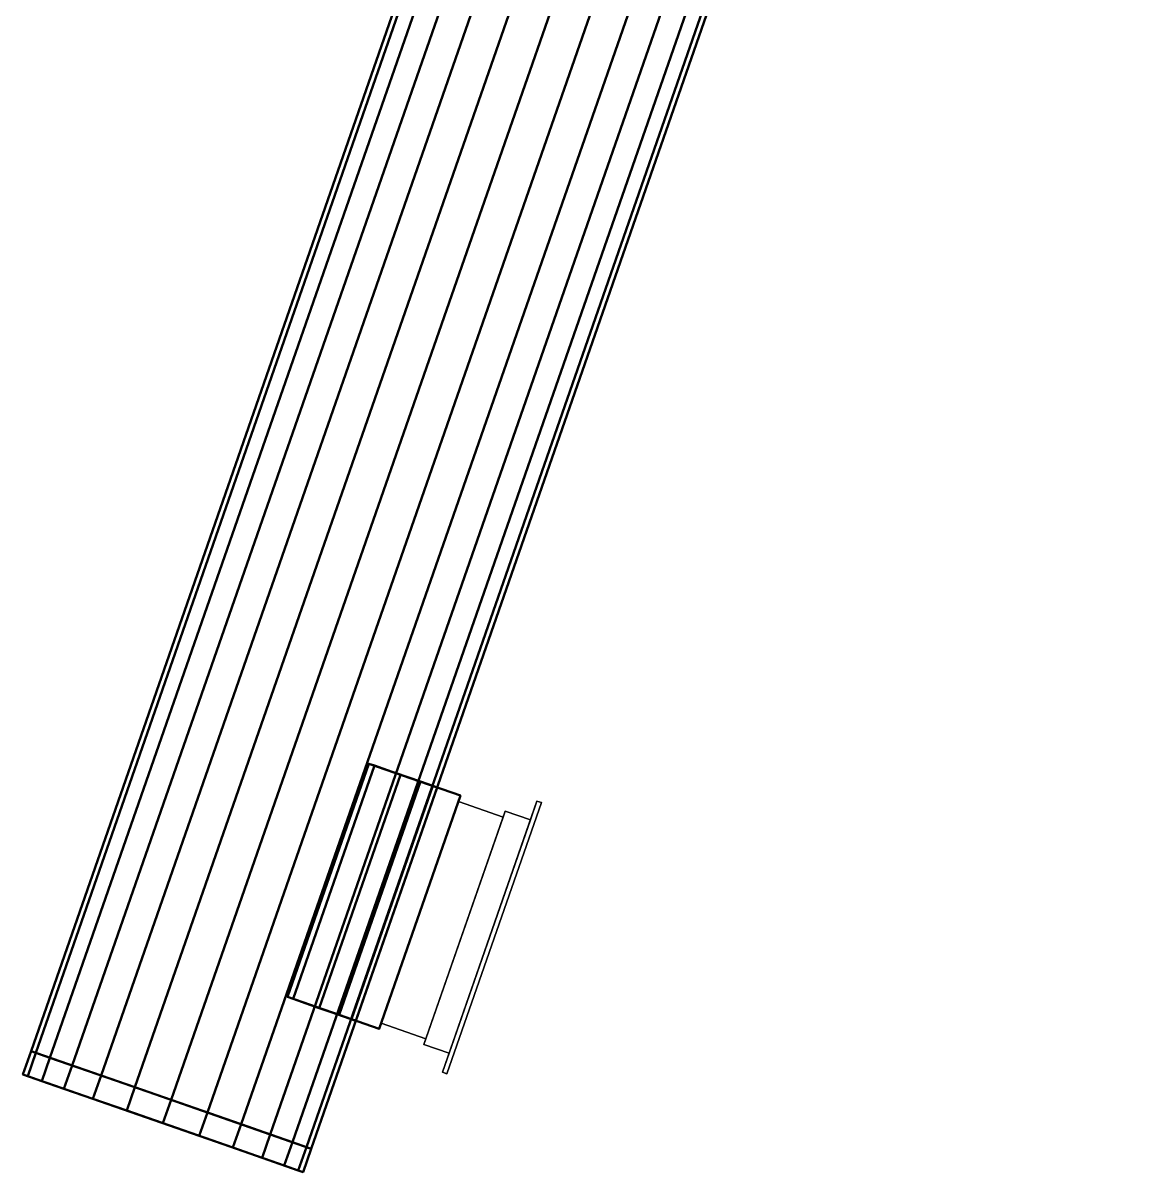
# Model space of a CAD drawing. Header units: inches. Extents: x -1654 to 1344, y -1538 to 36.
# Drawn here: x -1175.02 to -1129.41, y -1240.8 to -1194.28 of the extents above; entities that cross this region are included whole.
import ezdxf

# ---------------------------------------------------------------- set-up
doc = ezdxf.new("R2010")
doc.units = ezdxf.units.IN
doc.header["$MEASUREMENT"] = 0
doc.linetypes.add('Center', pattern=[1.25, 0.25, -0.1875, 0.625, -0.1875])
for name, color, linetype, lineweight in [('M-HVAC-CDFF', 3, 'Continuous', 30), ('M-HVAC-CDFF-SA', 3, 'Continuous', 30), ('M-HVAC-DUCT', 1, 'Center', 30), ('M-HVAC-DUCT-SA', 1, 'Continuous', 50)]:
    doc.layers.add(name, color=color, linetype=linetype, lineweight=lineweight)

# ---------------------------------------------------------------- blocks, each defined once
blk = doc.blocks.new('Supply Diffuser - Sidewall - 10 x 10-949888-_3D_')
at = {"layer": 'M-HVAC-CDFF'}
mesh = blk.add_polyface(dxfattribs=at)
corners = [(-4.75, 3, 4.75), (4.75, 3, 4.75), (4.75, 3, -4.75), (-4.75, 3, -4.75)]
mesh.append_faces([[corners[k] for k in face] for face in [(2, 3, 0, 1)]])
mesh = blk.add_polyface(dxfattribs=at)
corners = [(-4.75, 3, 4.75), (-4.75, 3, -4.75), (-4.75, 1.078125, -4.75), (-4.75, 1.078125, 4.75)]
mesh.append_faces([[corners[k] for k in face] for face in [(2, 3, 0, 1)]])
mesh = blk.add_polyface(dxfattribs=at)
corners = [(-4.75, 3, -4.75), (4.75, 3, -4.75), (4.75, 1.078125, -4.75), (-4.75, 1.078125, -4.75)]
mesh.append_faces([[corners[k] for k in face] for face in [(2, 3, 0, 1)]])
mesh = blk.add_polyface(dxfattribs=at)
corners = [(4.75, 3, 4.75), (-4.75, 3, 4.75), (-4.75, 1.078125, 4.75), (4.75, 1.078125, 4.75)]
mesh.append_faces([[corners[k] for k in face] for face in [(2, 3, 0, 1)]])
mesh = blk.add_polyface(dxfattribs=at)
corners = [(4.75, 3, -4.75), (4.75, 3, 4.75), (4.75, 1.078125, 4.75), (4.75, 1.078125, -4.75)]
mesh.append_faces([[corners[k] for k in face] for face in [(2, 3, 0, 1)]])
mesh = blk.add_polyface(dxfattribs=at)
corners = [(-5, 1.078125, 5), (5, 1.078125, 5), (5, 1.078125, -5), (-5, 1.078125, -5), (-4.75, 1.078125, 4.75), (-4.75, 1.078125, -4.75), (4.75, 1.078125, -4.75), (4.75, 1.078125, 4.75)]
mesh.append_faces([[corners[k] for k in face] for face in [(3, 5, 6, 2), (2, 6, 7, 1)]], dxfattribs={"vtx0": -1, "vtx2": -1})
mesh.append_faces([[corners[k] for k in face] for face in [(4, 5, 3, 0), (7, 4, 0, 1)]], dxfattribs={"vtx1": -1, "vtx3": -1})
mesh = blk.add_polyface(dxfattribs=at)
corners = [(-5, 1.078125, 5), (-5, 1.078125, -5), (-5, 0, -5), (-5, 0, 5)]
mesh.append_faces([[corners[k] for k in face] for face in [(2, 3, 0, 1)]])
mesh = blk.add_polyface(dxfattribs=at)
corners = [(-5, 1.078125, -5), (5, 1.078125, -5), (5, 0, -5), (-5, 0, -5)]
mesh.append_faces([[corners[k] for k in face] for face in [(2, 3, 0, 1)]])
mesh = blk.add_polyface(dxfattribs=at)
corners = [(5, 1.078125, 5), (-5, 1.078125, 5), (-5, 0, 5), (5, 0, 5)]
mesh.append_faces([[corners[k] for k in face] for face in [(2, 3, 0, 1)]])
mesh = blk.add_polyface(dxfattribs=at)
corners = [(5, 1.078125, -5), (5, 1.078125, 5), (5, 0, 5), (5, 0, -5)]
mesh.append_faces([[corners[k] for k in face] for face in [(2, 3, 0, 1)]])
mesh = blk.add_polyface(dxfattribs=at)
corners = [(5.8125, 0, 5.8125), (5.8125, 0, -5.8125), (-5.8125, 0, -5.8125), (-5.8125, 0, 5.8125), (-5, 0, 5), (-5, 0, -5), (5, 0, -5), (5, 0, 5)]
mesh.append_faces([[corners[k] for k in face] for face in [(3, 4, 5, 2), (2, 5, 6, 1)]], dxfattribs={"vtx0": -1, "vtx2": -1})
mesh.append_faces([[corners[k] for k in face] for face in [(7, 4, 3, 0), (6, 7, 0, 1)]], dxfattribs={"vtx1": -1, "vtx3": -1})
mesh = blk.add_polyface(dxfattribs=at)
corners = [(-5.8125, -0.1875, 5.8125), (5.8125, -0.1875, 5.8125), (5.8125, 0, 5.8125), (-5.8125, 0, 5.8125)]
mesh.append_faces([[corners[k] for k in face] for face in [(0, 1, 2, 3)]])
mesh = blk.add_polyface(dxfattribs=at)
corners = [(-5.8125, -0.1875, -5.8125), (-5.8125, -0.1875, 5.8125), (-5.8125, 0, 5.8125), (-5.8125, 0, -5.8125)]
mesh.append_faces([[corners[k] for k in face] for face in [(0, 1, 2, 3)]])
mesh = blk.add_polyface(dxfattribs=at)
corners = [(5.8125, -0.1875, -5.8125), (-5.8125, -0.1875, -5.8125), (-5.8125, 0, -5.8125), (5.8125, 0, -5.8125)]
mesh.append_faces([[corners[k] for k in face] for face in [(0, 1, 2, 3)]])
mesh = blk.add_polyface(dxfattribs=at)
corners = [(5.8125, -0.1875, 5.8125), (-5.8125, -0.1875, 5.8125), (-5.8125, -0.1875, -5.8125), (5.8125, -0.1875, -5.8125)]
mesh.append_faces([[corners[k] for k in face] for face in [(3, 0, 1, 2)]])
mesh = blk.add_polyface(dxfattribs=at)
corners = [(5.8125, -0.1875, 5.8125), (5.8125, -0.1875, -5.8125), (5.8125, 0, -5.8125), (5.8125, 0, 5.8125)]
mesh.append_faces([[corners[k] for k in face] for face in [(0, 1, 2, 3)]])
blk = doc.blocks.new('Rectangular Takeoff - Standard-913345-_3D_')
at = {"layer": 'M-HVAC-DUCT', "color": 8, "linetype": 'Continuous', "lineweight": 50}
mesh = blk.add_polyface(dxfattribs=at)
corners = [(-2.923, -5, 5), (-2.923, 5, 5), (-2.923, 5, -5), (-2.923, -5, -5)]
mesh.append_faces([[corners[k] for k in face] for face in [(1, 2, 3, 0)]], dxfattribs={"color": 8})
mesh = blk.add_polyface(dxfattribs=at)
corners = [(-2.923, 5, -5), (1, 5, -5), (1, -5, -5), (-2.923, -5, -5)]
mesh.append_faces([[corners[k] for k in face] for face in [(2, 3, 0, 1)]], dxfattribs={"color": 8})
mesh = blk.add_polyface(dxfattribs=at)
corners = [(-2.923, 5, 5), (1, 5, 5), (1, 5, -5), (-2.923, 5, -5)]
mesh.append_faces([[corners[k] for k in face] for face in [(2, 3, 0, 1)]], dxfattribs={"color": 8})
mesh = blk.add_polyface(dxfattribs=at)
corners = [(1, -5, 5), (1, 5, 5), (-2.923, 5, 5), (-2.923, -5, 5)]
mesh.append_faces([[corners[k] for k in face] for face in [(2, 3, 0, 1)]], dxfattribs={"color": 8})
mesh = blk.add_polyface(dxfattribs=at)
corners = [(1, -5, 5), (1, -5, -5), (1, 5, -5), (1, 5, 5)]
mesh.append_faces([[corners[k] for k in face] for face in [(3, 0, 1, 2)]], dxfattribs={"color": 8})
mesh = blk.add_polyface(dxfattribs=at)
corners = [(-2.923, -5, -5), (1, -5, -5), (1, -5, 5), (-2.923, -5, 5)]
mesh.append_faces([[corners[k] for k in face] for face in [(3, 0, 1, 2)]], dxfattribs={"color": 8})
blk = doc.blocks.new('Round Endcap - Standard-694799-_3D_')
at = {"layer": 'M-HVAC-DUCT', "color": 8, "linetype": 'Continuous', "lineweight": 50}
mesh = blk.add_polyface(dxfattribs=at)
corners = [(0, 0, 6), (0, 1.553, 5.796), (0, 3, 5.196), (0, 4.243, 4.243), (0, 5.196, 3), (0, 5.796, 1.553), (0, 6), (0, 5.796, -1.553), (0, 5.196, -3), (0, 4.243, -4.243), (0, 3, -5.196), (0, 1.553, -5.796), (0, 0, -6), (0, -1.553, -5.796), (0, -3, -5.196), (0, -4.243, -4.243), (0, -5.196, -3), (0, -5.796, -1.553), (0, -6), (0, -5.796, 1.553), (0, -5.196, 3), (0, -4.243, 4.243), (0, -3, 5.196), (0, -1.553, 5.796)]
mesh.append_faces([[corners[k] for k in face] for face in [(2, 12, 1), (3, 6, 2)]], dxfattribs={"vtx0": -1, "vtx1": -1, "color": 8})
mesh.append_faces([[corners[k] for k in face] for face in [(12, 17, 0, 1)]], dxfattribs={"vtx0": -1, "vtx1": -1, "vtx3": -1, "color": 8})
mesh.append_faces([[corners[k] for k in face] for face in [(17, 21, 22)]], dxfattribs={"vtx0": -1, "vtx2": -1, "color": 8})
mesh.append_faces([[corners[k] for k in face] for face in [(12, 7, 8, 9)]], dxfattribs={"vtx0": -1, "vtx3": -1, "color": 8})
mesh.append_faces([[corners[k] for k in face] for face in [(18, 19, 17)]], dxfattribs={"vtx1": -1, "color": 8})
mesh.append_faces([[corners[k] for k in face] for face in [(20, 21, 17, 19)]], dxfattribs={"vtx1": -1, "vtx2": -1, "color": 8})
mesh.append_faces([[corners[k] for k in face] for face in [(6, 7, 12, 2)]], dxfattribs={"vtx1": -1, "vtx2": -1, "vtx3": -1, "color": 8})
mesh.append_faces([[corners[k] for k in face] for face in [(10, 11, 12, 9), (4, 5, 6, 3)]], dxfattribs={"vtx2": -1, "color": 8})
mesh.append_faces([[corners[k] for k in face] for face in [(12, 13, 14, 17), (22, 23, 0, 17)]], dxfattribs={"vtx2": -1, "vtx3": -1, "color": 8})
mesh.append_faces([[corners[k] for k in face] for face in [(14, 15, 16, 17)]], dxfattribs={"vtx3": -1, "color": 8})
mesh = blk.add_polyface(dxfattribs=at)
corners = [(0, 6), (0, 5.796, 1.553), (0, 5.196, 3), (0, 4.243, 4.243), (0, 3, 5.196), (0, 1.553, 5.796), (0, 0, 6), (1, 0, 6), (1, 1.553, 5.796), (1, 3, 5.196), (1, 4.243, 4.243), (1, 5.196, 3), (1, 5.796, 1.553), (1, 6)]
mesh.append_faces([[corners[k] for k in face] for face in [(1, 12, 13, 0)]], dxfattribs={"vtx0": -1, "color": 8})
mesh.append_faces([[corners[k] for k in face] for face in [(5, 8, 9, 4), (10, 3, 4, 9), (2, 11, 12, 1), (11, 2, 3, 10)]], dxfattribs={"vtx0": -1, "vtx2": -1, "color": 8})
mesh.append_faces([[corners[k] for k in face] for face in [(6, 7, 8, 5)]], dxfattribs={"vtx2": -1, "color": 8})
mesh = blk.add_polyface(dxfattribs=at)
corners = [(0, 0, -6), (0, 1.553, -5.796), (0, 3, -5.196), (0, 4.243, -4.243), (0, 5.196, -3), (0, 5.796, -1.553), (0, 6), (1, 6), (1, 5.796, -1.553), (1, 5.196, -3), (1, 4.243, -4.243), (1, 3, -5.196), (1, 1.553, -5.796), (1, 0, -6)]
mesh.append_faces([[corners[k] for k in face] for face in [(5, 8, 9, 4), (10, 3, 4, 9), (2, 11, 12, 1), (11, 2, 3, 10)]], dxfattribs={"vtx0": -1, "vtx2": -1, "color": 8})
mesh.append_faces([[corners[k] for k in face] for face in [(6, 7, 8, 5)]], dxfattribs={"vtx2": -1, "color": 8})
mesh.append_faces([[corners[k] for k in face] for face in [(12, 13, 0, 1)]], dxfattribs={"vtx3": -1, "color": 8})
mesh = blk.add_polyface(dxfattribs=at)
corners = [(1, 0, 6), (1, -1.553, 5.796), (1, -3, 5.196), (1, -4.243, 4.243), (1, -5.196, 3), (1, -5.796, 1.553), (1, -6), (1, -5.796, -1.553), (1, -5.196, -3), (1, -4.243, -4.243), (1, -3, -5.196), (1, -1.553, -5.796), (1, 0, -6), (1, 1.553, -5.796), (1, 3, -5.196), (1, 4.243, -4.243), (1, 5.196, -3), (1, 5.796, -1.553), (1, 6), (1, 5.796, 1.553), (1, 5.196, 3), (1, 4.243, 4.243), (1, 3, 5.196), (1, 1.553, 5.796)]
mesh.append_faces([[corners[k] for k in face] for face in [(10, 8, 9), (6, 3, 4, 5)]], dxfattribs={"vtx0": -1, "color": 8})
mesh.append_faces([[corners[k] for k in face] for face in [(23, 11, 22)]], dxfattribs={"vtx0": -1, "vtx1": -1, "color": 8})
mesh.append_faces([[corners[k] for k in face] for face in [(6, 23, 1, 2)]], dxfattribs={"vtx0": -1, "vtx1": -1, "vtx3": -1, "color": 8})
mesh.append_faces([[corners[k] for k in face] for face in [(17, 21, 22), (6, 2, 3)]], dxfattribs={"vtx0": -1, "vtx2": -1, "color": 8})
mesh.append_faces([[corners[k] for k in face] for face in [(11, 16, 17, 22), (6, 10, 11, 23)]], dxfattribs={"vtx0": -1, "vtx2": -1, "vtx3": -1, "color": 8})
mesh.append_faces([[corners[k] for k in face] for face in [(17, 19, 20, 21)]], dxfattribs={"vtx0": -1, "vtx3": -1, "color": 8})
mesh.append_faces([[corners[k] for k in face] for face in [(15, 16, 11, 14)]], dxfattribs={"vtx1": -1, "vtx2": -1, "color": 8})
mesh.append_faces([[corners[k] for k in face] for face in [(23, 0, 1), (17, 18, 19)]], dxfattribs={"vtx2": -1, "color": 8})
mesh.append_faces([[corners[k] for k in face] for face in [(6, 7, 8, 10)]], dxfattribs={"vtx2": -1, "vtx3": -1, "color": 8})
mesh.append_faces([[corners[k] for k in face] for face in [(11, 12, 13, 14)]], dxfattribs={"vtx3": -1, "color": 8})
mesh = blk.add_polyface(dxfattribs=at)
corners = [(0, -6), (0, -5.796, -1.553), (0, -5.196, -3), (0, -4.243, -4.243), (0, -3, -5.196), (0, -1.553, -5.796), (0, 0, -6), (1, 0, -6), (1, -1.553, -5.796), (1, -3, -5.196), (1, -4.243, -4.243), (1, -5.196, -3), (1, -5.796, -1.553), (1, -6)]
mesh.append_faces([[corners[k] for k in face] for face in [(1, 12, 13, 0)]], dxfattribs={"vtx0": -1, "color": 8})
mesh.append_faces([[corners[k] for k in face] for face in [(5, 8, 9, 4), (10, 3, 4, 9), (2, 11, 12, 1), (11, 2, 3, 10)]], dxfattribs={"vtx0": -1, "vtx2": -1, "color": 8})
mesh.append_faces([[corners[k] for k in face] for face in [(6, 7, 8, 5)]], dxfattribs={"vtx2": -1, "color": 8})
mesh = blk.add_polyface(dxfattribs=at)
corners = [(0, 0, 6), (0, -1.553, 5.796), (0, -3, 5.196), (0, -4.243, 4.243), (0, -5.196, 3), (0, -5.796, 1.553), (0, -6), (1, -6), (1, -5.796, 1.553), (1, -5.196, 3), (1, -4.243, 4.243), (1, -3, 5.196), (1, -1.553, 5.796), (1, 0, 6)]
mesh.append_faces([[corners[k] for k in face] for face in [(1, 12, 13, 0)]], dxfattribs={"vtx0": -1, "color": 8})
mesh.append_faces([[corners[k] for k in face] for face in [(5, 8, 9, 4), (10, 3, 4, 9), (2, 11, 12, 1), (11, 2, 3, 10)]], dxfattribs={"vtx0": -1, "vtx2": -1, "color": 8})
mesh.append_faces([[corners[k] for k in face] for face in [(6, 7, 8, 5)]], dxfattribs={"vtx2": -1, "color": 8})

msp = doc.modelspace()

# ---------------------------------------------------------------- linework, layer by layer
at = {"layer": 'M-HVAC-DUCT', "color": 5}
for p, q in [((-1135.078, -1140.451, 1332), (-1169.025, -1237.878, 1332)), ((-1135.078, -1140.451, 1332), (-1169.025, -1237.878, 1332)), ((-1169.025, -1237.878, 1332), (-1169.354, -1238.822, 1332))]:
    msp.add_line(p, q, dxfattribs=at)

# ---------------------------------------------------------------- block references
at = {"layer": 'M-HVAC-CDFF-SA', "rotation": 70.79013128408327}
msp.add_blockref('Supply Diffuser - Sidewall - 10 x 10-949888-_3D_', (-1156.132, -1231.268, 1332), dxfattribs=at)
at = {"layer": 'M-HVAC-DUCT-SA', "color": 8, "extrusion": (0, 0, -1), "rotation": 199.2098687159157}
msp.add_blockref('Rectangular Takeoff - Standard-913345-_3D_', (1159.909, -1229.952, -1332), dxfattribs=at)
at = {"layer": 'M-HVAC-DUCT-SA', "color": 8, "rotation": 250.790131284083}
msp.add_blockref('Round Endcap - Standard-694799-_3D_', (-1169.025, -1237.878, 1332), dxfattribs=at)

# ---------------------------------------------------------------- meshes
at = {"layer": 'M-HVAC-DUCT-SA', "color": 8}
mesh = msp.add_polyface(dxfattribs=at)
corners = [(-1135.078, -1140.451, 1338), (-1136.545, -1139.94, 1337.796), (-1137.911, -1139.464, 1337.196), (-1139.084, -1139.055, 1336.243), (-1139.985, -1138.741, 1335), (-1140.551, -1138.544, 1333.553), (-1140.744, -1138.477, 1332), (-1174.69, -1235.904, 1332), (-1174.497, -1235.971, 1333.553), (-1173.931, -1236.168, 1335), (-1173.031, -1236.482, 1336.243), (-1171.858, -1236.891, 1337.196), (-1170.491, -1237.367, 1337.796), (-1169.025, -1237.878, 1338)]
mesh.append_faces([[corners[k] for k in face] for face in [(7, 8, 5, 6)]], dxfattribs={"vtx1": -1, "color": 8})
mesh.append_faces([[corners[k] for k in face] for face in [(8, 9, 4, 5), (3, 4, 9, 10), (11, 12, 1, 2), (2, 3, 10, 11)]], dxfattribs={"vtx1": -1, "vtx3": -1, "color": 8})
mesh.append_faces([[corners[k] for k in face] for face in [(12, 13, 0, 1)]], dxfattribs={"vtx3": -1, "color": 8})
mesh = msp.add_polyface(dxfattribs=at)
corners = [(-1140.744, -1138.477, 1332), (-1140.551, -1138.544, 1330.447), (-1139.985, -1138.741, 1329), (-1139.084, -1139.055, 1327.757), (-1137.911, -1139.464, 1326.804), (-1136.545, -1139.94, 1326.204), (-1135.078, -1140.451, 1326), (-1169.025, -1237.878, 1326), (-1170.491, -1237.367, 1326.204), (-1171.858, -1236.891, 1326.804), (-1173.031, -1236.482, 1327.757), (-1173.931, -1236.168, 1329), (-1174.497, -1235.971, 1330.447), (-1174.69, -1235.904, 1332)]
mesh.append_faces([[corners[k] for k in face] for face in [(7, 8, 5, 6)]], dxfattribs={"vtx1": -1, "color": 8})
mesh.append_faces([[corners[k] for k in face] for face in [(8, 9, 4, 5), (3, 4, 9, 10), (11, 12, 1, 2), (2, 3, 10, 11)]], dxfattribs={"vtx1": -1, "vtx3": -1, "color": 8})
mesh.append_faces([[corners[k] for k in face] for face in [(12, 13, 0, 1)]], dxfattribs={"vtx3": -1, "color": 8})
mesh = msp.add_polyface(dxfattribs=at)
corners = [(-1129.412, -1142.425, 1332), (-1129.605, -1142.358, 1333.553), (-1130.171, -1142.161, 1335), (-1131.072, -1141.847, 1336.243), (-1132.245, -1141.438, 1337.196), (-1133.612, -1140.962, 1337.796), (-1135.078, -1140.451, 1338), (-1169.025, -1237.878, 1338), (-1167.558, -1238.389, 1337.796), (-1166.192, -1238.865, 1337.196), (-1165.018, -1239.274, 1336.243), (-1164.118, -1239.588, 1335), (-1163.552, -1239.785, 1333.553), (-1163.359, -1239.852, 1332)]
mesh.append_faces([[corners[k] for k in face] for face in [(7, 8, 5, 6)]], dxfattribs={"vtx1": -1, "color": 8})
mesh.append_faces([[corners[k] for k in face] for face in [(8, 9, 4, 5), (3, 4, 9, 10), (11, 12, 1, 2), (2, 3, 10, 11)]], dxfattribs={"vtx1": -1, "vtx3": -1, "color": 8})
mesh.append_faces([[corners[k] for k in face] for face in [(12, 13, 0, 1)]], dxfattribs={"vtx3": -1, "color": 8})
mesh = msp.add_polyface(dxfattribs=at)
corners = [(-1135.078, -1140.451, 1326), (-1133.612, -1140.962, 1326.204), (-1132.245, -1141.438, 1326.804), (-1131.072, -1141.847, 1327.757), (-1130.171, -1142.161, 1329), (-1129.605, -1142.358, 1330.447), (-1129.412, -1142.425, 1332), (-1163.359, -1239.852, 1332), (-1163.552, -1239.785, 1330.447), (-1164.118, -1239.588, 1329), (-1165.018, -1239.274, 1327.757), (-1166.192, -1238.865, 1326.804), (-1167.558, -1238.389, 1326.204), (-1169.025, -1237.878, 1326)]
mesh.append_faces([[corners[k] for k in face] for face in [(7, 8, 5, 6)]], dxfattribs={"vtx1": -1, "color": 8})
mesh.append_faces([[corners[k] for k in face] for face in [(8, 9, 4, 5), (3, 4, 9, 10), (11, 12, 1, 2), (2, 3, 10, 11)]], dxfattribs={"vtx1": -1, "vtx3": -1, "color": 8})
mesh.append_faces([[corners[k] for k in face] for face in [(12, 13, 0, 1)]], dxfattribs={"vtx3": -1, "color": 8})
mesh = msp.add_polyface(dxfattribs=at)
corners = [(-1161.024, -1224.268, 1327), (-1164.315, -1233.711, 1327), (-1164.315, -1233.711, 1337), (-1161.024, -1224.268, 1337)]
mesh.append_faces([[corners[k] for k in face] for face in [(1, 2, 3, 0)]], dxfattribs={"color": 8})
mesh = msp.add_polyface(dxfattribs=at)
corners = [(-1161.024, -1224.268, 1337), (-1164.315, -1233.711, 1337), (-1164.088, -1233.79, 1337), (-1160.798, -1224.347, 1337)]
mesh.append_faces([[corners[k] for k in face] for face in [(3, 0, 1, 2)]], dxfattribs={"color": 8})
mesh = msp.add_polyface(dxfattribs=at)
corners = [(-1164.315, -1233.711, 1327), (-1161.024, -1224.268, 1327), (-1160.798, -1224.347, 1327), (-1164.088, -1233.79, 1327)]
mesh.append_faces([[corners[k] for k in face] for face in [(0, 1, 2, 3)]], dxfattribs={"color": 8})
mesh = msp.add_polyface(dxfattribs=at)
corners = [(-1161.554, -1234.673, 1332), (-1158.264, -1225.23, 1332), (-1158.435, -1225.17, 1333.463), (-1158.937, -1224.995, 1334.837), (-1159.741, -1224.715, 1336.041), (-1160.798, -1224.347, 1337), (-1164.088, -1233.79, 1337), (-1163.031, -1234.158, 1336.041), (-1162.228, -1234.439, 1334.837), (-1161.725, -1234.614, 1333.463)]
mesh.append_faces([[corners[k] for k in face] for face in [(6, 7, 4, 5)]], dxfattribs={"vtx1": -1, "color": 8})
mesh.append_faces([[corners[k] for k in face] for face in [(3, 4, 7, 8), (8, 9, 2, 3)]], dxfattribs={"vtx1": -1, "vtx3": -1, "color": 8})
mesh.append_faces([[corners[k] for k in face] for face in [(9, 0, 1, 2)]], dxfattribs={"vtx3": -1, "color": 8})
mesh = msp.add_polyface(dxfattribs=at)
corners = [(-1158.264, -1225.23, 1332), (-1161.554, -1234.673, 1332), (-1161.725, -1234.614, 1330.537), (-1162.228, -1234.439, 1329.163), (-1163.031, -1234.158, 1327.959), (-1164.088, -1233.79, 1327), (-1160.798, -1224.347, 1327), (-1159.741, -1224.715, 1327.959), (-1158.937, -1224.995, 1329.163), (-1158.435, -1225.17, 1330.537)]
mesh.append_faces([[corners[k] for k in face] for face in [(1, 2, 9, 0)]], dxfattribs={"vtx1": -1, "color": 8})
mesh.append_faces([[corners[k] for k in face] for face in [(8, 9, 2, 3), (3, 4, 7, 8)]], dxfattribs={"vtx1": -1, "vtx3": -1, "color": 8})
mesh.append_faces([[corners[k] for k in face] for face in [(4, 5, 6, 7)]], dxfattribs={"vtx3": -1, "color": 8})
mesh = msp.add_polyface(dxfattribs=at)
corners = [(-1161.024, -1224.268, 1327), (-1161.024, -1224.268, 1337), (-1160.798, -1224.347, 1337), (-1159.741, -1224.715, 1336.041), (-1158.937, -1224.995, 1334.837), (-1158.435, -1225.17, 1333.463), (-1158.264, -1225.23, 1332), (-1158.435, -1225.17, 1330.537), (-1158.937, -1224.995, 1329.163), (-1159.741, -1224.715, 1327.959), (-1160.798, -1224.347, 1327)]
mesh.append_faces([[corners[k] for k in face] for face in [(8, 0, 7)]], dxfattribs={"vtx0": -1, "vtx1": -1, "color": 8})
mesh.append_faces([[corners[k] for k in face] for face in [(1, 4, 5, 6)]], dxfattribs={"vtx0": -1, "vtx3": -1, "color": 8})
mesh.append_faces([[corners[k] for k in face] for face in [(0, 1, 6, 7)]], dxfattribs={"vtx1": -1, "vtx3": -1, "color": 8})
mesh.append_faces([[corners[k] for k in face] for face in [(9, 10, 0, 8)]], dxfattribs={"vtx2": -1, "color": 8})
mesh.append_faces([[corners[k] for k in face] for face in [(1, 2, 3, 4)]], dxfattribs={"vtx3": -1, "color": 8})
mesh = msp.add_polyface(dxfattribs=at)
corners = [(-1164.315, -1233.711, 1337), (-1164.315, -1233.711, 1327), (-1164.088, -1233.79, 1327), (-1163.031, -1234.158, 1327.959), (-1162.228, -1234.439, 1329.163), (-1161.725, -1234.614, 1330.537), (-1161.554, -1234.673, 1332), (-1161.725, -1234.614, 1333.463), (-1162.228, -1234.439, 1334.837), (-1163.031, -1234.158, 1336.041), (-1164.088, -1233.79, 1337)]
mesh.append_faces([[corners[k] for k in face] for face in [(5, 6, 1, 4), (7, 8, 0)]], dxfattribs={"vtx1": -1, "vtx2": -1, "color": 8})
mesh.append_faces([[corners[k] for k in face] for face in [(0, 1, 6, 7)]], dxfattribs={"vtx1": -1, "vtx3": -1, "color": 8})
mesh.append_faces([[corners[k] for k in face] for face in [(9, 10, 0, 8)]], dxfattribs={"vtx2": -1, "color": 8})
mesh.append_faces([[corners[k] for k in face] for face in [(1, 2, 3, 4)]], dxfattribs={"vtx3": -1, "color": 8})
mesh = msp.add_polyface(dxfattribs=at)
corners = [(-1174.69, -1235.904, 1332), (-1174.497, -1235.971, 1330.447), (-1173.931, -1236.168, 1329), (-1173.031, -1236.482, 1327.757), (-1171.858, -1236.891, 1326.804), (-1170.491, -1237.367, 1326.204), (-1169.025, -1237.878, 1326), (-1167.558, -1238.389, 1326.204), (-1166.192, -1238.865, 1326.804), (-1165.018, -1239.274, 1327.757), (-1164.118, -1239.588, 1329), (-1163.552, -1239.785, 1330.447), (-1163.359, -1239.852, 1332), (-1163.552, -1239.785, 1333.553), (-1164.118, -1239.588, 1335), (-1165.018, -1239.274, 1336.243), (-1166.192, -1238.865, 1337.196), (-1167.558, -1238.389, 1337.796), (-1169.025, -1237.878, 1338), (-1170.491, -1237.367, 1337.796), (-1171.858, -1236.891, 1337.196), (-1173.031, -1236.482, 1336.243), (-1173.931, -1236.168, 1335), (-1174.497, -1235.971, 1333.553)]
mesh.append_faces([[corners[k] for k in face] for face in [(5, 3, 4), (0, 22, 23)]], dxfattribs={"vtx0": -1, "color": 8})
mesh.append_faces([[corners[k] for k in face] for face in [(5, 17, 19, 22), (17, 5, 12, 14)]], dxfattribs={"vtx0": -1, "vtx1": -1, "vtx2": -1, "vtx3": -1, "color": 8})
mesh.append_faces([[corners[k] for k in face] for face in [(18, 19, 17)]], dxfattribs={"vtx1": -1, "color": 8})
mesh.append_faces([[corners[k] for k in face] for face in [(9, 10, 5)]], dxfattribs={"vtx1": -1, "vtx2": -1, "color": 8})
mesh.append_faces([[corners[k] for k in face] for face in [(2, 3, 5, 22)]], dxfattribs={"vtx1": -1, "vtx2": -1, "vtx3": -1, "color": 8})
mesh.append_faces([[corners[k] for k in face] for face in [(7, 8, 9), (15, 16, 17, 14), (12, 13, 14)]], dxfattribs={"vtx2": -1, "color": 8})
mesh.append_faces([[corners[k] for k in face] for face in [(0, 1, 2, 22), (5, 6, 7, 9), (10, 11, 12, 5)]], dxfattribs={"vtx2": -1, "vtx3": -1, "color": 8})
mesh.append_faces([[corners[k] for k in face] for face in [(19, 20, 21, 22)]], dxfattribs={"vtx3": -1, "color": 8})

doc.saveas('drawing.dxf')
